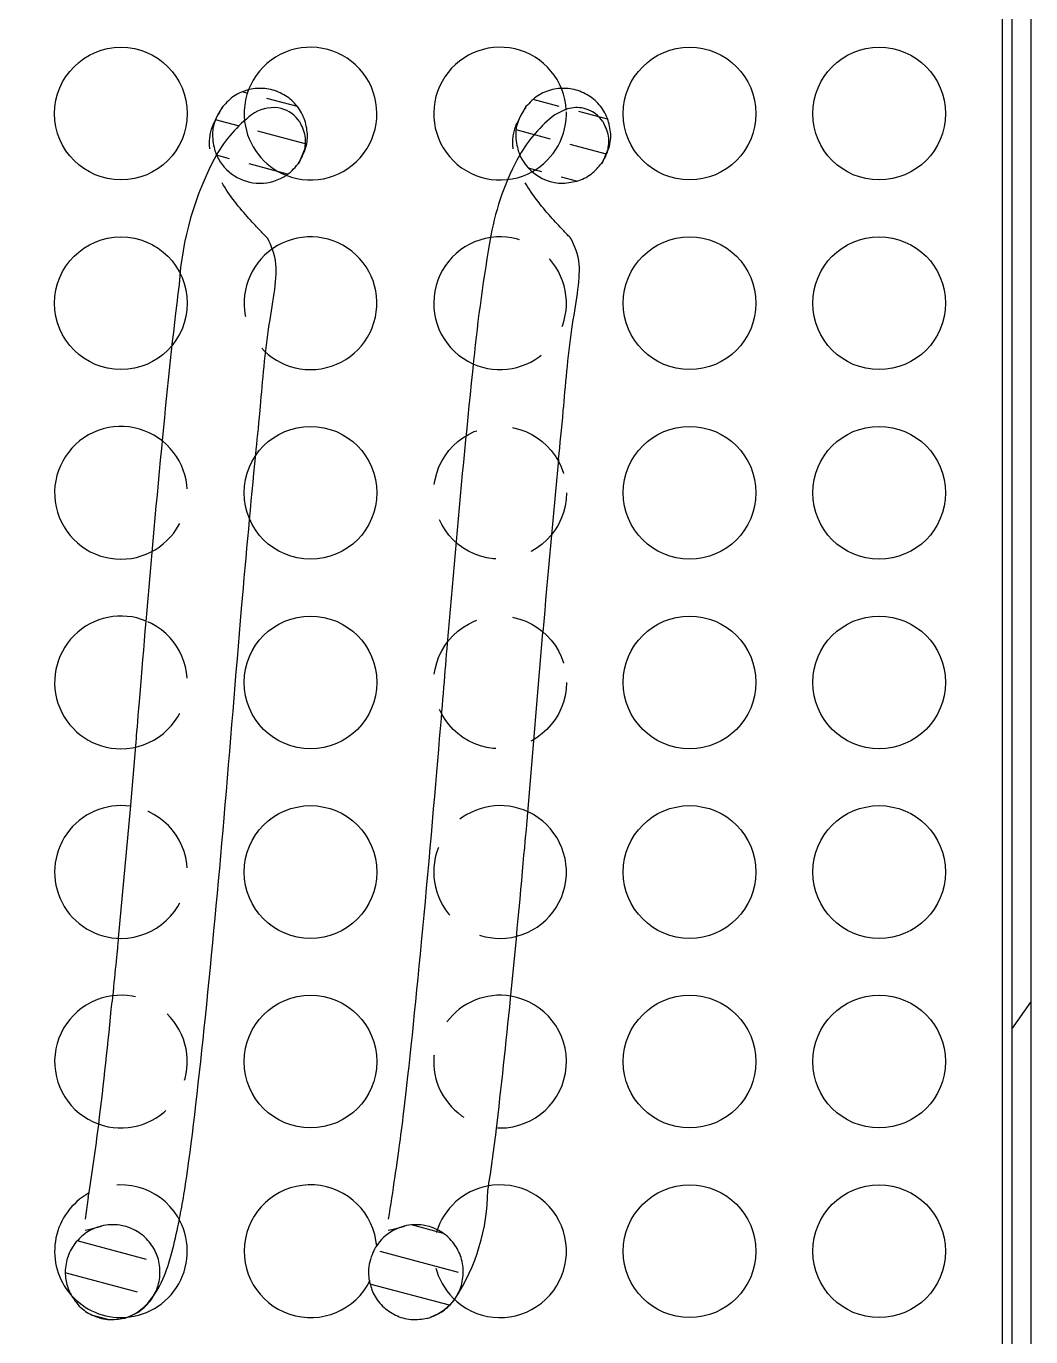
# Model space of a CAD drawing. Extents: x 1 to 420, y 0 to 296.
# Drawn here: x 160.18 to 177.84, y 67.63 to 90.67 of the extents above; entities that cross this region are included whole.
import ezdxf

# ---------------------------------------------------------------- set-up
doc = ezdxf.new("R2010")
doc.units = 0
doc.header["$LTSCALE"] = 12.7
doc.linetypes.add('HIDDEN', pattern=[0.15000000000000002, 0.1, -0.05])
for name, color, linetype in [('HIDDEN', 7, 'HIDDEN'), ('VIEW_HATCHES', 7, 'CONTINUOUS'), ('VISIBLE', 7, 'CONTINUOUS')]:
    doc.layers.add(name, color=color, linetype=linetype)
pattern_1 = [(165.0575705602841, (56.38983617450969, 74.42083274901174), (-0.1537013379464649, -0.5759353699636629), [1.430620758122667, -0.3576551895306668])]

msp = doc.modelspace()

# ---------------------------------------------------------------- hatches: boundary and pattern name
at = {"layer": 'VIEW_HATCHES'}
h = msp.add_hatch(dxfattribs=at)
h.set_pattern_fill('ISO02W100', color=256, scale=53.3384771182234, angle=10.0000042857568, style=0, pattern_type=2)
h.set_pattern_definition([(55.0000042857568, (56.38983617450969, 74.42083274901174), (-5.461540607384977, 3.824211294706476), [16.00154313546701, -4.000385783866752])])
edge = h.paths.add_edge_path()
edge.add_arc((177.4332312350413, 104.1981397511223), 0.41, 0, 90)
edge.add_line((142.5098979017079, 104.6081397511223), (177.4332312350413, 104.6081397511223))
edge.add_line((142.5098979017079, 104.6081397511223), (142.509897901708, 104.2748064177889))
edge.add_line((142.509897901708, 104.2748064177889), (177.4332312350413, 104.2748064177889))
edge.add_arc((177.4332312350413, 104.1981397511223), 0.07666666666666666, 0, 90)
edge.add_line((177.5098979017079, 104.1981397511223), (177.5098979017079, 56.1081397510987))
edge.add_line((177.5098979017079, 56.1081397510987), (177.8432312350413, 56.10813975109871))
edge.add_line((177.8432312350413, 104.1981397511223), (177.8432312350413, 56.10813975109871))
h = msp.add_hatch(dxfattribs=at)
h.set_pattern_fill('ISO02W100', color=256, scale=4.768735860408892, angle=120.0575705602841, style=0, pattern_type=2)
h.set_pattern_definition(pattern_1)
edge = h.paths.add_edge_path()
edge.add_spline(control_points=[(163.6319270240756, 89.25511845313571), (163.581565611483, 89.17421412684283), (163.4808268608852, 89.01237989048737), (163.4327106621418, 88.74148190561749), (163.4967248609603, 88.45725114456447), (163.522206131972, 88.40524608883649), (163.5307169115951, 88.38787632857682)], knot_values=[0, 0, 0, 0, 0.2856300864264152, 0.5713504955177477, 0.8568304749594946, 1, 1, 1, 1], degree=3, periodic=0)
edge.add_arc((164.2831049163592, 88.73645906332169), 0.8292150702171126, 204.8583754575966, 270.0154662636699)
edge.add_spline(control_points=[(164.9792012702063, 88.28016328845374), (164.9825340054015, 88.2845961529946), (164.9972947027406, 88.30422932754979), (165.128471786619, 88.57635065408711), (165.1269950720744, 88.83842539457265), (165.0508509569512, 89.11916626969993), (164.8831421670239, 89.34847756829922), (164.6504863008339, 89.51120130155732), (164.3766497701565, 89.58735528152314), (164.0941945394541, 89.56795181938122), (163.82756782304, 89.45992835326277), (163.6971767249446, 89.32342621301534), (163.6319270240758, 89.25511845313603)], knot_values=[0, 0, 0, 0, 0.03148546914174367, 0.1394492671527988, 0.2473460879475931, 0.3550595738185467, 0.4625667133101767, 0.569931052236562, 0.6772635533370209, 0.7846769585669703, 0.8922490549669806, 1, 1, 1, 1], degree=3, periodic=0)
edge.add_arc((164.2829442046497, 88.74314377774253), 0.8358229291572451, 270.0263593781344, 304.7590325889903)
edge.add_arc((164.2813472464865, 88.74588561112458), 0.8389860071868837, 304.7418777811123, 326.2822994824834)
h = msp.add_hatch(dxfattribs=at)
h.set_pattern_fill('ISO02W100', color=256, scale=4.768735860408892, angle=120.0575705602841, style=0, pattern_type=2)
h.set_pattern_definition(pattern_1)
edge = h.paths.add_edge_path()
edge.add_spline(control_points=[(168.9652603574089, 89.25511845313574), (168.9148989448163, 89.17421412684286), (168.8141601942185, 89.01237989048737), (168.7660439954751, 88.74148190561752), (168.8300581942937, 88.45725114456448), (168.8555394653053, 88.40524608883652), (168.8640502449284, 88.38787632857687)], knot_values=[0, 0, 0, 0, 0.2856300864264437, 0.5713504955177712, 0.8568304749595519, 1, 1, 1, 1], degree=3, periodic=0)
edge.add_arc((169.6167097753538, 88.73662963538078), 0.8295331444535118, 204.861181451955, 227.9988276098827)
edge.add_arc((169.616014093544, 88.73597404033015), 0.8285804424889545, 228.0042415961825, 270.0448028477047)
edge.add_spline(control_points=[(170.3125346035396, 88.28016328845369), (170.3158673387348, 88.28459615299457), (170.330628036074, 88.30422932754979), (170.4618051199524, 88.5763506540871), (170.4603284054078, 88.8384253945727), (170.3841842902845, 89.11916626969993), (170.2164755003573, 89.34847756829922), (169.9838196341672, 89.51120130155738), (169.7099831034897, 89.58735528152313), (169.4275278727874, 89.56795181938124), (169.1609011563734, 89.45992835326275), (169.030510058278, 89.32342621301537), (168.9652603574092, 89.25511845313608)], knot_values=[0, 0, 0, 0, 0.03148546914176989, 0.139449267152825, 0.2473460879476233, 0.3550595738185654, 0.4625667133101948, 0.5699310522365875, 0.6772635533370451, 0.7846769585669954, 0.8922490549669932, 1, 1, 1, 1], degree=3, periodic=0)
edge.add_spline(control_points=[(169.616662064942, 87.9073209370376), (169.7101368377648, 87.91655610366227), (169.8970803088015, 87.93502583674946), (170.1500005956093, 88.0775145793392), (170.259127953831, 88.21357544779566), (170.3125346035397, 88.28016328845369)], knot_values=[0, 0, 0, 0, 0.3380270502583311, 0.676032133284292, 1, 1, 1, 1], degree=3, periodic=0)
h = msp.add_hatch(dxfattribs=at)
h.set_pattern_fill('ISO02W100', color=256, scale=4.768735860408892, angle=120.0575705602841, style=0, pattern_type=2)
h.set_pattern_definition(pattern_1)
edge = h.paths.add_edge_path()
edge.add_line((161.3743121196537, 69.53179210280123), (161.2949609532747, 69.49313456142094))
edge.add_spline(control_points=[(161.9599496243844, 67.97321885303529), (162.0206460271215, 67.99753614692062), (162.1526000205129, 68.05040194937249), (162.3666007560008, 68.24229089819598), (162.4995554278728, 68.49184012875932), (162.5457508554838, 68.77580288337235), (162.494771310189, 69.0573582404294), (162.3516950039157, 69.30562390461543), (162.1430019496714, 69.49063214875316), (161.8762592137967, 69.59109030349381), (161.7537096248413, 69.59583461373089), (161.6997496394031, 69.59792358778203)], knot_values=[0, 0, 0, 0, 0.09869916958196731, 0.2145720171779842, 0.3305889836577257, 0.446642637314577, 0.5625986334769186, 0.6783481543736671, 0.7938651708580066, 0.9092364774649944, 1, 1, 1, 1], degree=3, periodic=0)
edge.add_arc((161.7000119637586, 68.76281688351439), 0.8351067454684121, 90.01799779340921, 112.9551113723408)
edge.add_spline(control_points=[(161.2949609532747, 69.49313456142094), (161.2580193681858, 69.47168960112653), (161.1688481167563, 69.41992479618624), (160.9712429740519, 69.20886680822423), (160.8696738743965, 68.95110811683706), (160.8513307713859, 68.6615894672057), (160.9047764067562, 68.50633559500906), (160.9304310579613, 68.43181156864411)], knot_values=[0, 0, 0, 0, 0.1527013566586908, 0.3685973689404026, 0.5846879116595788, 0.8006443988593911, 1, 1, 1, 1], degree=3, periodic=0)
edge.add_spline(control_points=[(160.9304310579613, 68.43181156864411), (160.934135374191, 68.4221521833198), (160.9474918198646, 68.38732387835857), (161.1060116389117, 68.13895681538351), (161.3340921663499, 67.9997422860618), (161.5943576777881, 67.9128855985609), (161.8815358631234, 67.94547540559209), (161.9398672133023, 67.96611352729363), (161.9599496243844, 67.97321885303529)], knot_values=[0, 0, 0, 0, 0.07825033594672329, 0.282142856110274, 0.4857645480547408, 0.689325858013467, 0.8930406065896531, 1, 1, 1, 1], degree=3, periodic=0)
h = msp.add_hatch(dxfattribs=at)
h.set_pattern_fill('ISO02W100', color=256, scale=4.768735860408892, angle=120.0575705602841, style=0, pattern_type=2)
h.set_pattern_definition(pattern_1)
edge = h.paths.add_edge_path()
edge.add_line((166.7076454529871, 69.53179210280128), (166.628294286608, 69.49313456142103))
edge.add_spline(control_points=[(167.2932829577177, 67.97321885303526), (167.3539793604548, 67.99753614692058), (167.4859333538461, 68.05040194937246), (167.6999340893342, 68.24229089819586), (167.8328887612061, 68.49184012875934), (167.8790841888171, 68.77580288337228), (167.8281046435223, 69.05735824042935), (167.685028337249, 69.30562390461546), (167.4763352830048, 69.49063214875311), (167.2095925471301, 69.59109030349383), (167.0870429581747, 69.59583461373089), (167.0330829727365, 69.59792358778203)], knot_values=[0, 0, 0, 0, 0.09869916958196263, 0.2145720171779792, 0.3305889836577314, 0.4466426373145688, 0.5625986334769191, 0.6783481543736696, 0.7938651708580003, 0.90923647746499, 1, 1, 1, 1], degree=3, periodic=0)
edge.add_arc((167.0333452970833, 68.7628168835489), 0.8351067454339057, 90.01799779281583, 112.9551113727113)
edge.add_arc((167.0349708287388, 68.75944222192123), 0.8388624791705173, 118.9990583707181, 147.1295978584347)
edge.add_spline(control_points=[(166.3304099425766, 69.21472698627294), (166.3289765823216, 69.21268220510726), (166.3204714527108, 69.20054908729524), (166.1814283938659, 68.9443157792099), (166.1994242121344, 68.67119834849026), (166.2053098841822, 68.63681792346998), (166.2068617222525, 68.62775305339451)], knot_values=[0, 0, 0, 0, 0.07917732684879929, 0.469814496932312, 0.8602093284662368, 1, 1, 1, 1], degree=3, periodic=0)
edge.add_spline(control_points=[(166.2068617222525, 68.62775305339451), (166.2260119999507, 68.5492457076458), (166.2656195511329, 68.38687293353168), (166.4334201782093, 68.1549154301257), (166.6690134481645, 67.99546509804615), (166.9272582750725, 67.91405118640205), (167.2149201182102, 67.94533824628438), (167.2732135881168, 67.96607839966349), (167.2932829577177, 67.97321885303526)], knot_values=[0, 0, 0, 0, 0.1715471237852067, 0.3548022432125273, 0.5378139468559242, 0.7207713802004132, 0.9038667215571523, 1, 1, 1, 1], degree=3, periodic=0)

# ---------------------------------------------------------------- linework, layer by layer
at = {"layer": 'HIDDEN'}
for p, q in [((161.2108176795924, 69.50427210408941), (161.3035548798268, 69.51648458295806)), ((161.3035548798268, 69.51648458295806), (161.5028479772379, 69.57192903347466)), ((166.5441510129258, 69.50427210408937), (166.6368882131601, 69.5164845829581)), ((166.6368882131601, 69.5164845829581), (166.8361813105713, 69.57192903347466))]:
    msp.add_line(p, q, dxfattribs=at)
for centre in [(168.5099027060089, 82.46480759958688), (168.5099027060089, 79.13147426625355)]:
    msp.add_circle(centre, 1.166666666666668, dxfattribs=at)
for centre, radius, start, end in [((168.5099027060089, 89.13147426625355), 1.166666666666668, 299.2207674193882, 2.872246127354255), ((165.6958096348524, 87.12899379045618), 2.520591710206686, 128.117092486697, 149.7740281117523), ((165.1765693726756, 89.13147426625355), 1.166666666666668, 186.9252564281625, 248.4207501828016), ((171.0291429681735, 87.12899379046758), 2.520591710190144, 128.1170924866396, 149.7740281118368), ((168.5099027060089, 85.7981409329202), 1.166666666666668, 245.8712997798683, 93.18691538811171), ((165.1765693726756, 85.7981409329202), 1.166666666666668, 129.211258543329, 270), ((161.8432360393423, 82.46480759958688), 1.166666666666668, 270, 50.92210341852098), ((161.8432360393423, 79.13147426625355), 1.166666666666668, 270, 67.57467434865795), ((168.5099027060089, 75.7981409329202), 1.166666666666668, 64.81451372038767, 270), ((161.8432360393423, 75.7981409329202), 1.166666666666668, 270, 82.0886325095375), ((161.8432360393423, 72.46480759958688), 1.166666666666668, 250.0542806945776, 97.69436171943332), ((168.5099027060089, 72.46480759958688), 1.166666666666668, 80.7721750934101, 270), ((161.8432360393423, 69.13147426625355), 1.166666666666668, 31.09265038334412, 119.2213399670717), ((168.5099027060089, 69.13147426625355), 1.166666666666668, 101.2452483396963, 224.5712659140513), ((161.8432360393423, 69.13147426625355), 1.166666666666668, 217.574093853451, 270)]:
    msp.add_arc(centre, radius, start, end, dxfattribs=at)
for points, knots in [([(164.4236398732217, 86.93583604620235), (164.3403020809524, 87.02271051514113), (164.1402518158962, 87.2312504831985), (163.6292172771762, 87.81275882874054), (163.3723336786601, 88.45241931692969), (163.4141537243349, 88.89134637818444), (163.5619490353407, 89.12826460491912), (163.6356921866304, 89.24647604558325)], [0, 0, 0, 0, 0.1740553487377829, 0.4178154676441556, 0.6461811191376292, 0.8234604394209407, 1, 1, 1, 1]), ([(169.756973206555, 86.93583604620238), (169.6736354142857, 87.02271051514113), (169.4735851492295, 87.23125048319844), (168.9625506105095, 87.8127588287406), (168.7056670119934, 88.45241931692973), (168.7474870576683, 88.89134637818451), (168.895282368674, 89.1282646049192), (168.9690255199638, 89.24647604558332)], [0, 0, 0, 0, 0.1740553487377724, 0.4178154676441504, 0.646181119137622, 0.8234604394209403, 1, 1, 1, 1])]:
    msp.add_open_spline(points, degree=3, knots=knots, dxfattribs=at)
at = {"layer": 'VISIBLE'}
for p, q in [((177.5098979017079, 104.1981397511223), (177.5098979017079, 56.1081397510987)), ((177.8432312350413, 104.1981397511223), (177.8432312350413, 56.10813975109871)), ((177.3432312350413, 56.10813975109872), (177.3432312350413, 103.8761633348257)), ((169.6614198362978, 89.20533317577053), (169.4732557950662, 89.11207161900568)), ((164.973207945157, 88.25239398402557), (165.0759156827165, 88.50469755634063)), ((170.3065412784904, 88.2523939840256), (170.4092490160498, 88.50469755634052)), ((167.7351582272528, 81.60994162293699), (167.5790626844449, 79.81699113625287)), ((168.9981090732028, 76.83868035464909), (169.2623917002083, 80.0137703463715)), ((162.0978389150859, 78.01392208278449), (162.003687096864, 76.90484721292215)), ((162.003687096864, 76.90484721292215), (161.7966568454692, 74.63403553614943)), ((168.693466511464, 73.56713150011713), (168.7969747722097, 74.6264730559789)), ((161.2688386428935, 70.08354886162552), (161.2110543548836, 69.69674608177496)), ((161.3743121196537, 69.53179210280123), (161.2949609532747, 69.49313456142094)), ((166.7076454529871, 69.53179210280128), (166.628294286608, 69.49313456142102))]:
    msp.add_line(p, q, dxfattribs=at)
for centre in [(161.8432360393423, 89.13147426625355), (171.8432360393423, 89.13147426625355), (175.1765693726756, 89.13147426625355), (161.8432360393423, 85.7981409329202), (171.8432360393423, 85.7981409329202), (175.1765693726756, 85.7981409329202), (165.1765693726756, 82.46480759958688), (171.8432360393423, 82.46480759958688), (175.1765693726756, 82.46480759958688), (165.1765693726756, 79.13147426625355), (171.8432360393423, 79.13147426625355), (175.1765693726756, 79.13147426625355), (165.1765693726756, 75.7981409329202), (171.8432360393423, 75.7981409329202), (175.1765693726756, 75.7981409329202), (165.1765693726756, 72.46480759958688), (171.8432360393423, 72.46480759958688), (175.1765693726756, 72.46480759958688), (171.8432360393423, 69.13147426625355), (175.1765693726756, 69.13147426625355)]:
    msp.add_circle(centre, 1.166666666666668, dxfattribs=at)
for centre, radius, start, end in [((165.1765693726756, 89.13147426625355), 1.166666666666668, 248.4207501828016, 186.9252564281625), ((168.5099027060089, 89.13147426625355), 1.166666666666668, 2.872246127354255, 299.2207674193882), ((164.5205158680545, 88.59190787971158), 0.6445321222498767, 82.32775723190194, 126.1921880229108), ((164.5248067432764, 88.68461484346987), 0.5521419908446903, 37.89437173845447, 81.4846494090037), ((169.8542528205793, 88.62895263652695), 0.6077821039192949, 81.89922942623109, 108.4981005988746), ((169.8581400766119, 88.68461484347225), 0.552141990841565, 37.89437173838771, 81.48464940918169), ((168.3407540883604, 85.78316191736707), 5.486047111934139, 151.5355070567126, 176.3935038344876), ((164.2831049163592, 88.73645906332169), 0.8292150702171126, 204.858375457597, 270.0154662636683), ((164.2813472464865, 88.74588561112458), 0.8389860071868837, 304.7418777811137, 326.2822994824839), ((172.9019130217266, 86.16004326040051), 4.627737476982364, 151.0810222443766, 169.6637189190139), ((169.6167097753538, 88.73662963538078), 0.8295331444535118, 204.8611814519553, 227.9988276098819), ((164.2829442046497, 88.74314377774253), 0.8358229291572451, 270.0263593781355, 304.7590325889909), ((169.616014093544, 88.73597404033015), 0.8285804424889545, 228.0042415961822, 270.0448028477042), ((165.1765693726756, 85.7981409329202), 1.166666666666668, 270, 129.211258543329), ((168.5099027060089, 85.7981409329202), 1.166666666666668, 93.18691538811171, 245.8712997798683), ((197.7659167235308, 81.78390505343614), 29.87383599844999, 169.9631242073623, 174.2290534859776), ((244.6662640346136, 75.88535741972431), 82.43949438152208, 172.862700898099, 174.7381857011372), ((402.2754909221046, 60.45759487643965), 235.4922279683468, 174.0698317738905, 174.8466418644943), ((161.8432360393423, 82.46480759958688), 1.166666666666668, 50.92210341852098, 270), ((426.3452421946913, 57.75181420679947), 265.0195326018392, 174.4363974246525, 175.1410715476276), ((436.9754629066147, 57.33363997095367), 268.6720618311705, 174.5063639394498, 175.1575759104061), ((161.8432360393423, 79.13147426625355), 1.166666666666668, 67.57467434865795, 270), ((161.8432360393423, 75.7981409329202), 1.166666666666668, 82.0886325095375, 270), ((168.5099027060089, 75.7981409329202), 1.166666666666668, 270, 64.81451372038767), ((161.8432360393423, 72.46480759958688), 1.166666666666668, 97.69436171943332, 250.0542806945776), ((75.5698903735556, 81.81000556283448), 86.51508671022587, 353.0637936695897, 354.5006545012875), ((28.39565265002403, 87.59682784789894), 140.9975494606563, 353.3378416061209, 354.2894412472027), ((168.5099027060089, 72.46480759958688), 1.166666666666668, 270, 80.7721750934101), ((126.4412115732001, 75.71962480494511), 35.2807165367217, 350.8076448427595, 352.9052497599192), ((141.980017567757, 74.43345513634603), 26.65321755783923, 350.8553560923798, 353.1164757717549), ((165.1765693726756, 69.13147426625355), 1.166666666666668, 4.114986369950117, 334.0393853053204), ((168.5099027060089, 69.13147426625355), 1.166666666666668, 224.5712659140513, 101.2452483396963), ((161.8432360393423, 69.13147426625355), 1.166666666666668, 119.2213399670717, 217.574093853451), ((164.7610561455528, 70.22990977107064), 3.533572229538652, 327.0323124975282, 359.474943464684), ((161.7000119637586, 68.76281688351439), 0.8351067454684121, 90.017997793409, 112.9551113723407), ((161.8432360393423, 69.13147426625355), 1.166666666666668, 270, 31.09265038334412), ((167.0333452970833, 68.7628168835489), 0.8351067454339057, 90.017997792815, 112.9551113727104), ((167.0349708287388, 68.75944222192123), 0.8388624791705173, 118.9990583707175, 147.1295978584347), ((166.9418438740182, 68.87649292121795), 0.9688119381348196, 290.9697582931416, 324.0014950287766)]:
    msp.add_arc(centre, radius, start, end, dxfattribs=at)
for points, knots in [([(164.9792012702063, 88.28016328845374), (164.9825340054015, 88.2845961529946), (164.9972947027406, 88.30422932754979), (165.128471786619, 88.57635065408711), (165.1269950720744, 88.83842539457265), (165.0508509569512, 89.11916626969993), (164.8831421670239, 89.34847756829922), (164.6504863008339, 89.51120130155732), (164.3766497701565, 89.58735528152314), (164.0941945394541, 89.56795181938122), (163.82756782304, 89.45992835326277), (163.6971767249446, 89.32342621301534), (163.6319270240758, 89.25511845313603)], [0, 0, 0, 0, 0.03148546914174367, 0.1394492671527988, 0.2473460879475931, 0.3550595738185467, 0.4625667133101767, 0.569931052236562, 0.6772635533370209, 0.7846769585669703, 0.8922490549669806, 1, 1, 1, 1]), ([(170.3125346035396, 88.28016328845369), (170.3158673387348, 88.28459615299457), (170.330628036074, 88.30422932754979), (170.4618051199524, 88.5763506540871), (170.4603284054078, 88.8384253945727), (170.3841842902845, 89.11916626969993), (170.2164755003573, 89.34847756829922), (169.9838196341672, 89.51120130155738), (169.7099831034897, 89.58735528152313), (169.4275278727874, 89.56795181938124), (169.1609011563734, 89.45992835326275), (169.030510058278, 89.32342621301537), (168.9652603574092, 89.25511845313608)], [0, 0, 0, 0, 0.03148546914176989, 0.139449267152825, 0.2473460879476233, 0.3550595738185654, 0.4625667133101948, 0.5699310522365875, 0.6772635533370451, 0.7846769585669954, 0.8922490549669932, 1, 1, 1, 1]), ([(163.6319270240756, 89.25511845313571), (163.581565611483, 89.17421412684283), (163.4808268608852, 89.01237989048737), (163.4327106621418, 88.74148190561749), (163.4967248609603, 88.45725114456447), (163.522206131972, 88.40524608883649), (163.5307169115951, 88.38787632857682)], [0, 0, 0, 0, 0.2856300864264152, 0.5713504955177477, 0.8568304749594946, 1, 1, 1, 1]), ([(168.9652603574089, 89.25511845313574), (168.9148989448163, 89.17421412684286), (168.8141601942185, 89.01237989048737), (168.7660439954751, 88.74148190561752), (168.8300581942937, 88.45725114456448), (168.8555394653053, 88.40524608883652), (168.8640502449284, 88.38787632857687)], [0, 0, 0, 0, 0.2856300864264437, 0.5713504955177712, 0.8568304749595519, 1, 1, 1, 1]), ([(165.0759156827165, 88.50469755634063), (165.087182953695, 88.59116089638597), (165.1092932523564, 88.76083199733853), (164.9830660640345, 88.99791058256217), (164.9650815153103, 89.01852390154833), (164.9605265162234, 89.02374469694331)], [0, 0, 0, 0, 0.4369190107053361, 0.8573868362544671, 1, 1, 1, 1]), ([(170.4092490160498, 88.50469755634052), (170.4205162870283, 88.59116089638594), (170.4426265856897, 88.76083199733861), (170.3163993973678, 88.99791058256221), (170.2984148486437, 89.01852390154829), (170.2938598495568, 89.02374469694324)], [0, 0, 0, 0, 0.4369190107056084, 0.8573868362547697, 1, 1, 1, 1]), ([(169.616662064942, 87.9073209370376), (169.7101368377648, 87.91655610366227), (169.8970803088015, 87.93502583674946), (170.1500005956093, 88.0775145793392), (170.259127953831, 88.21357544779566), (170.3125346035397, 88.28016328845369)], [0, 0, 0, 0, 0.3380270502583311, 0.676032133284292, 1, 1, 1, 1]), ([(164.2120487597051, 83.13682045964794), (164.2367551310446, 83.3730609786917), (164.2950939376557, 83.9308923884436), (164.4040273711176, 85.32227854431278), (164.6502312859456, 86.45663197733539), (164.4875431476449, 86.8006909903972), (164.4236398732217, 86.93583604620235)], [0, 0, 0, 0, 0.229410918999309, 0.541704771373944, 0.81998339849689, 1, 1, 1, 1]), ([(169.5374553863652, 83.0550112837615), (169.5650531647568, 83.32010451397959), (169.6283779927319, 83.9283775047494), (169.736959274912, 85.31764860486913), (169.9836218596629, 86.4572921666992), (169.8208926239023, 86.80087717689733), (169.756973206555, 86.93583604620238)], [0, 0, 0, 0, 0.2384159868243827, 0.5470603879008817, 0.8220870640511261, 1, 1, 1, 1]), ([(162.8454912556475, 69.56150326436394), (162.8950618811953, 69.8155062815088), (163.0321053595642, 70.5177257229824), (163.354018342265, 73.40410550709919), (163.6621529506322, 76.70935951816787), (163.9544459044726, 80.40517638161037), (164.1306622530372, 82.27379054963077), (164.2120487597051, 83.13682045964794)], [0, 0, 0, 0, 0.1177500669648423, 0.3255330869175171, 0.5578673270279104, 0.7957985508720712, 1, 1, 1, 1]), ([(162.2781182559291, 80.19968081384627), (162.2042281232934, 79.30338363305226), (162.1122829841325, 78.1880768109116), (162.1002097097723, 78.04250717904138), (162.0978389150859, 78.01392208278449)], [0, 0, 0, 0, 0.8036328326887653, 1, 1, 1, 1]), ([(167.5790626844449, 79.81699113625287), (167.5384742845019, 79.31300652406946), (167.4386973942913, 78.07408068840535), (167.1362995167572, 74.59764767650775), (166.8345119305968, 71.67856734784507), (166.6670495855639, 70.48640398615098), (166.5823553233231, 69.94116952394009), (166.5443876882169, 69.69674608177503)], [0, 0, 0, 0, 0.1890872193545435, 0.4648257815597429, 0.7169326933870184, 0.8731036091038956, 1, 1, 1, 1]), ([(168.7969747722098, 74.6264730559789), (168.8831252169793, 75.56969147212652), (168.9867204797734, 76.70390453341035), (168.9964677000429, 76.81925588252616), (168.9981090732028, 76.83868035464909)], [0, 0, 0, 0, 0.8316060256615116, 1, 1, 1, 1]), ([(161.7966568454692, 74.63403553614943), (161.7951704382478, 74.61830183988972), (161.7878144685794, 74.5404385257248), (161.731616028245, 73.97225635243792), (161.6867735030805, 73.5188857027877)], [0, 0, 0, 0, 0.2020681553109462, 1, 1, 1, 1]), ([(161.9599496243844, 67.97321885303529), (162.0206460271215, 67.99753614692062), (162.1526000205129, 68.05040194937249), (162.3666007560008, 68.24229089819598), (162.4995554278728, 68.49184012875932), (162.5457508554838, 68.77580288337235), (162.494771310189, 69.0573582404294), (162.3516950039157, 69.30562390461543), (162.1430019496714, 69.49063214875316), (161.8762592137967, 69.59109030349381), (161.7537096248413, 69.59583461373089), (161.6997496394031, 69.59792358778203)], [0, 0, 0, 0, 0.09869916958196731, 0.2145720171779842, 0.3305889836577257, 0.446642637314577, 0.5625986334769186, 0.6783481543736671, 0.7938651708580066, 0.9092364774649944, 1, 1, 1, 1]), ([(167.2932829577177, 67.97321885303526), (167.3539793604548, 67.99753614692058), (167.4859333538461, 68.05040194937246), (167.6999340893342, 68.24229089819586), (167.8328887612061, 68.49184012875934), (167.8790841888171, 68.77580288337228), (167.8281046435223, 69.05735824042935), (167.685028337249, 69.30562390461546), (167.4763352830048, 69.49063214875311), (167.2095925471301, 69.59109030349383), (167.0870429581747, 69.59583461373089), (167.0330829727365, 69.59792358778203)], [0, 0, 0, 0, 0.09869916958196263, 0.2145720171779792, 0.3305889836577314, 0.4466426373145688, 0.5625986334769191, 0.6783481543736696, 0.7938651708580003, 0.90923647746499, 1, 1, 1, 1]), ([(161.2949609532747, 69.49313456142094), (161.2580193681858, 69.47168960112653), (161.1688481167563, 69.41992479618624), (160.9712429740519, 69.20886680822423), (160.8696738743965, 68.95110811683706), (160.8513307713859, 68.6615894672057), (160.9047764067562, 68.50633559500906), (160.9304310579613, 68.43181156864411)], [0, 0, 0, 0, 0.1527013566586908, 0.3685973689404026, 0.5846879116595788, 0.8006443988593911, 1, 1, 1, 1]), ([(161.9552242483848, 67.97184593130103), (162.0330455525847, 68.0052143419856), (162.2263335524451, 68.0880928471205), (162.6287903712072, 68.59399520264991), (162.7672249233649, 69.21206626211169), (162.8454912556475, 69.56150326436394)], [0, 0, 0, 0, 0.226563156271659, 0.5627243049703495, 1, 1, 1, 1]), ([(166.3304099425766, 69.21472698627294), (166.3289765823216, 69.21268220510726), (166.3204714527108, 69.20054908729524), (166.1814283938659, 68.9443157792099), (166.1994242121344, 68.67119834849026), (166.2053098841822, 68.63681792346998), (166.2068617222525, 68.62775305339451)], [0, 0, 0, 0, 0.07917732684879929, 0.469814496932312, 0.8602093284662368, 1, 1, 1, 1]), ([(160.9304310579613, 68.43181156864411), (160.934135374191, 68.4221521833198), (160.9474918198646, 68.38732387835857), (161.1060116389117, 68.13895681538351), (161.3340921663499, 67.9997422860618), (161.5943576777881, 67.9128855985609), (161.8815358631234, 67.94547540559209), (161.9398672133023, 67.96611352729363), (161.9599496243844, 67.97321885303529)], [0, 0, 0, 0, 0.07825033594672329, 0.282142856110274, 0.4857645480547408, 0.689325858013467, 0.8930406065896531, 1, 1, 1, 1]), ([(166.2068617222525, 68.62775305339451), (166.2260119999507, 68.5492457076458), (166.2656195511329, 68.38687293353168), (166.4334201782093, 68.1549154301257), (166.6690134481645, 67.99546509804615), (166.9272582750725, 67.91405118640205), (167.2149201182102, 67.94533824628438), (167.2732135881168, 67.96607839966349), (167.2932829577177, 67.97321885303526)], [0, 0, 0, 0, 0.1715471237852067, 0.3548022432125273, 0.5378139468559242, 0.7207713802004132, 0.9038667215571523, 1, 1, 1, 1])]:
    msp.add_open_spline(points, degree=3, knots=knots, dxfattribs=at)

doc.saveas('drawing.dxf')
